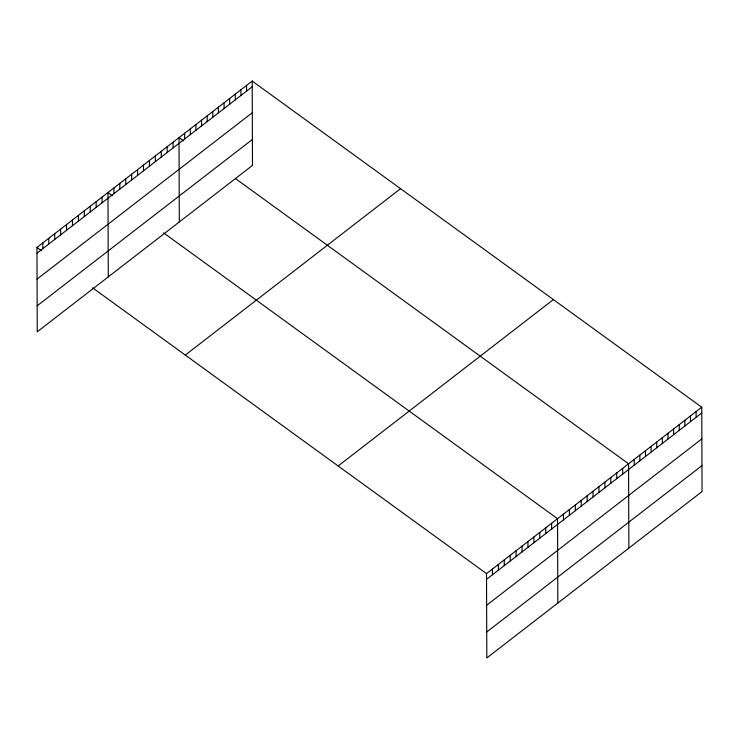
<?xml version="1.0" encoding="UTF-8"?>
<svg xmlns="http://www.w3.org/2000/svg" width="739" height="739" viewBox="0 0 739 739"><rect width="100%" height="100%" fill="white"/><g stroke="black" fill="none" stroke-linecap="round" stroke-linejoin="round"><path stroke-width="1.11" d="M252.193 81.05L252.489 165.388L37.246 331.783L36.95 247.445L252.193 81.05L701.754 407.217L702.05 491.555L486.807 657.95L486.511 573.612L701.754 407.217M36.968 253.163L252.221 86.768M37.061 279.111L252.304 112.716M37.153 305.835L252.396 139.44M185.304 355.08L400.547 188.685M338.157 465.976L553.4 299.581M486.53 579.339L701.773 412.944M486.622 605.278L701.865 438.883M486.715 632.011L701.958 465.616M183.429 140.826L179.014 137.62L179.309 221.959M235.529 178.626L628.575 463.796L628.871 548.126M112.393 195.733L107.977 192.537L108.273 276.866M163.615 232.896L557.539 518.704L557.834 603.042M36.95 247.445L41.366 250.65M92.587 287.813L486.511 573.612M696.129 411.568L696.147 417.295M690.494 415.928L690.512 421.646M684.868 420.279L684.887 425.997M679.233 424.629L679.261 430.347M673.608 428.98L673.626 434.698M667.982 433.331L668.001 439.049M662.347 437.682L662.366 443.409M656.722 442.033L656.74 447.76M651.087 446.384L651.114 452.111M645.461 450.735L645.48 456.462M639.835 455.095L639.854 460.813M634.201 459.446L634.219 465.164M622.654 468.369L622.672 474.096M616.732 472.942L616.751 478.669M610.811 477.523L610.83 483.241M604.899 482.096L604.918 487.823M598.978 486.678L598.996 492.396M593.057 491.25L593.075 496.968M587.135 495.823L587.154 501.55M581.214 500.405L581.242 506.123M575.302 504.977L575.321 510.695M569.381 509.55L569.399 515.277M563.46 514.132L563.478 519.85M551.617 523.277L551.645 529.004M545.705 527.858L545.724 533.576M539.784 532.431L539.803 538.158M533.863 537.013L533.881 542.731M527.942 541.585L527.96 547.303M522.02 546.158L522.048 551.885M516.108 550.74L516.127 556.458M510.187 555.312L510.206 561.03M504.266 559.885L504.284 565.612M498.345 564.467L498.372 570.185M492.433 569.039L492.451 574.757M246.567 85.401L246.586 91.128M240.942 89.752L240.96 95.479M235.307 94.102L235.325 99.83M229.681 98.453L229.7 104.181M224.046 102.813L224.065 108.531M218.421 107.164L218.439 112.882M212.786 111.515L212.814 117.233M207.16 115.866L207.179 121.584M201.535 120.217L201.553 125.935M195.9 124.568L195.918 130.295M190.274 128.919L190.292 134.646M184.639 133.269L184.658 138.997M173.092 142.202L173.111 147.92M167.171 146.775L167.19 152.502M161.259 151.347L161.278 157.074M155.338 155.929L155.356 161.647M149.417 160.502L149.435 166.229M143.495 165.083L143.514 170.801M137.574 169.656L137.602 175.374M131.662 174.228L131.681 179.956M125.741 178.81L125.759 184.528M119.82 183.383L119.838 189.101M113.898 187.955L113.917 193.683M102.065 197.11L102.084 202.837M96.144 201.682L96.162 207.41M90.223 206.264L90.241 211.982M84.301 210.837L84.32 216.564M78.389 215.409L78.408 221.137M72.468 219.991L72.487 225.709M66.547 224.564L66.565 230.291M60.626 229.145L60.644 234.863M54.704 233.718L54.732 239.436M48.792 238.291L48.811 244.018M42.871 242.872L42.89 248.59"/></g></svg>
